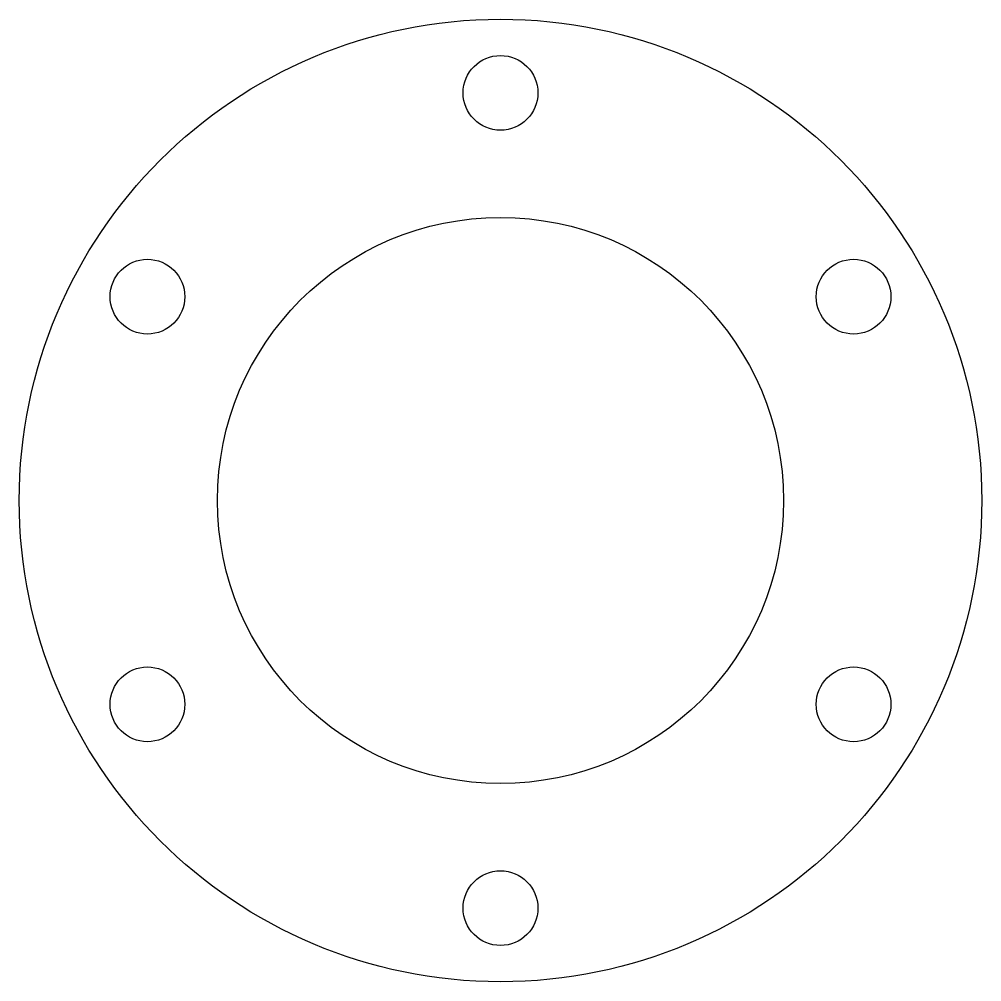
# Model space of a CAD drawing. Header units: millimetres. Extents: x -42.5 to 42.5, y -42.5 to 42.5.
import ezdxf

# ---------------------------------------------------------------- set-up
doc = ezdxf.new("R2010")
doc.units = ezdxf.units.MM

msp = doc.modelspace()

# ---------------------------------------------------------------- linework, layer by layer
at = {"color": 7, "linetype": 'Continuous', "lineweight": 25}
for centre, radius in [((0, 0), 42.5), ((0, 36), 3.3), ((0, 0), 25), ((-31.177, 18), 3.3), ((31.177, 18), 3.3), ((-31.177, -18), 3.3), ((31.177, -18), 3.3), ((0, -36), 3.3)]:
    msp.add_circle(centre, radius, dxfattribs=at)

doc.saveas('drawing.dxf')
